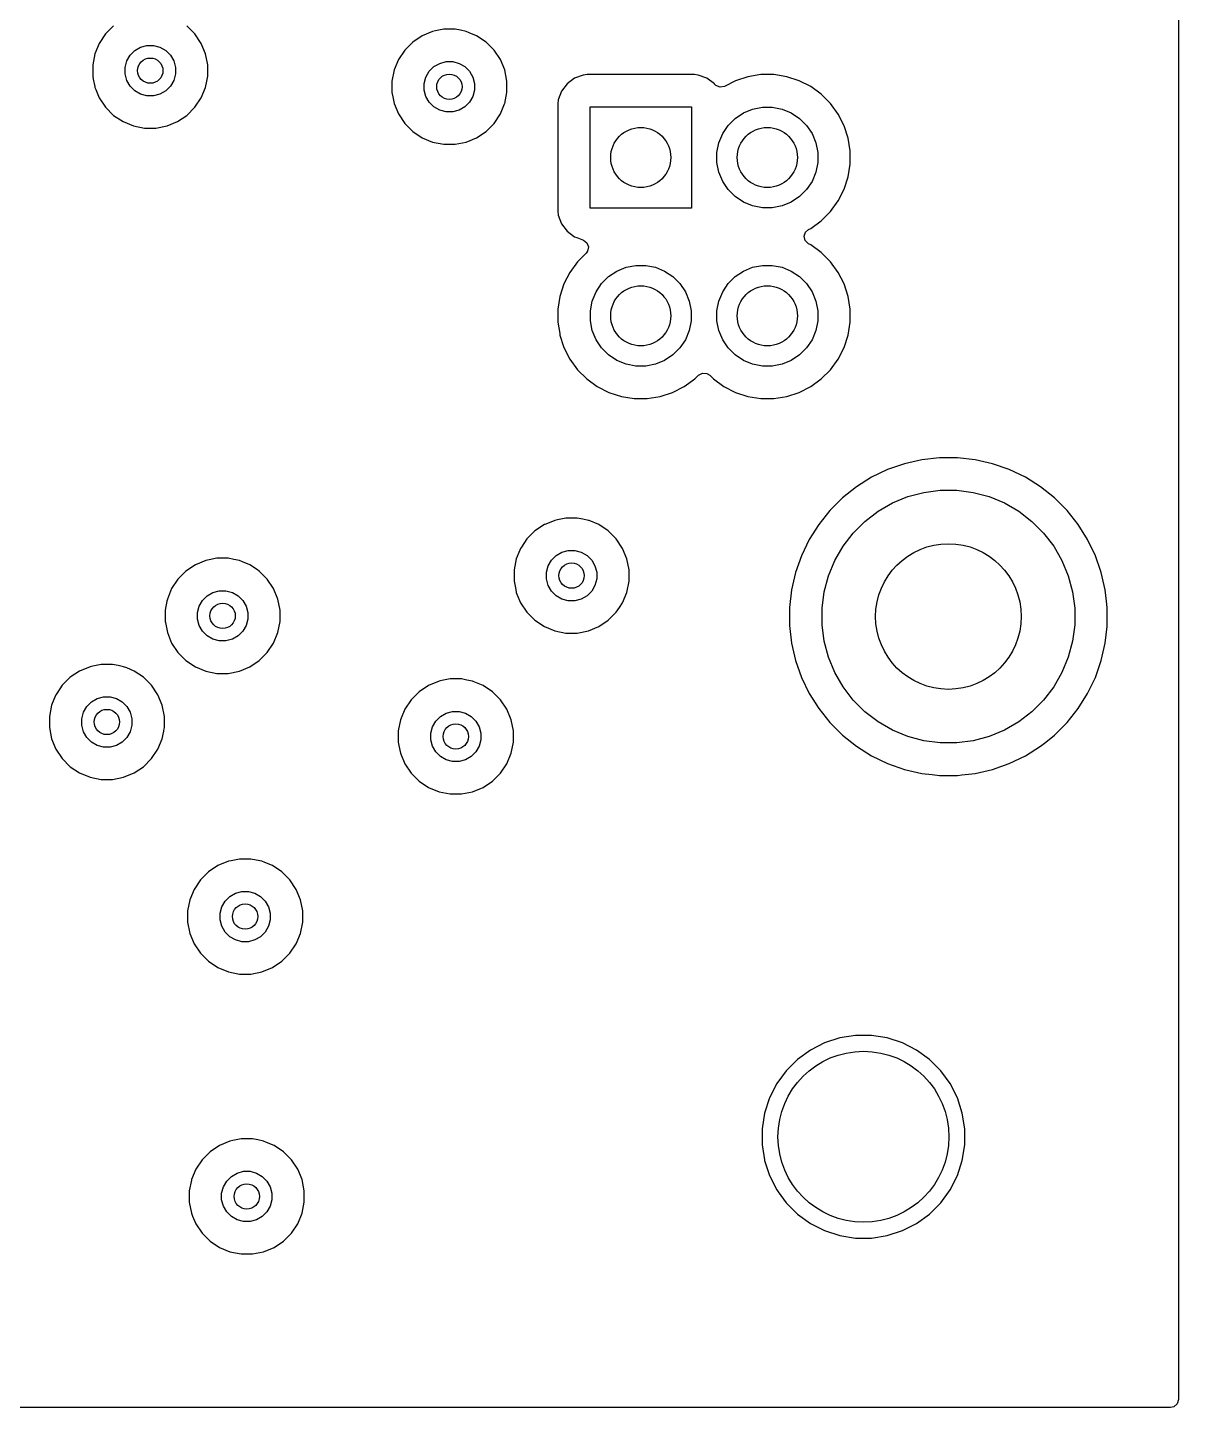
# Model space of a CAD drawing. Header units: inches. Extents: x 4.69 to 7.16, y -3.99 to -2.59.
# Drawn here: x 6.449 to 7.164, y -3.987 to -3.129 of the extents above; entities that cross this region are included whole.
import ezdxf

# ---------------------------------------------------------------- set-up
doc = ezdxf.new("R2010")
doc.units = ezdxf.units.IN
doc.header["$MEASUREMENT"] = 0
doc.layers.add('BLACK', color=250, linetype='CONTINUOUS')

msp = doc.modelspace()

# ---------------------------------------------------------------- linework, layer by layer
at = {"layer": 'BLACK', "linetype": 'CONTINUOUS'}
for p, q in [((7.16435, -2.59258), (7.16435, -3.98222)), ((6.5022, -3.12822), (6.49722, -3.1332)), ((6.55278, -3.1332), (6.5478, -3.12822)), ((6.70233, -3.13126), (6.70057, -3.13161)), ((6.70748, -3.13023), (6.70233, -3.13126)), ((6.71452, -3.13023), (6.70748, -3.13023)), ((6.70748, -3.13023), (6.70748, -3.13023)), ((6.71795, -3.13091), (6.71452, -3.13023)), ((6.71452, -3.13023), (6.71452, -3.13023)), ((6.72143, -3.13161), (6.71795, -3.13091)), ((6.4933, -3.13906), (6.49061, -3.14557)), ((6.49722, -3.1332), (6.4933, -3.13906)), ((6.49722, -3.1332), (6.49722, -3.1332)), ((6.5567, -3.13906), (6.55278, -3.1332)), ((6.55939, -3.14557), (6.5567, -3.13906)), ((6.6882, -3.13822), (6.68322, -3.1432)), ((6.69406, -3.1343), (6.6882, -3.13822)), ((6.6882, -3.13822), (6.6882, -3.13822)), ((6.70057, -3.13161), (6.69406, -3.1343)), ((6.70057, -3.13161), (6.70057, -3.13161)), ((6.70057, -3.13161), (6.70057, -3.13161)), ((6.72334, -3.1324), (6.72143, -3.13161)), ((6.72143, -3.13161), (6.72143, -3.13161)), ((6.72143, -3.13161), (6.72143, -3.13161)), ((6.72794, -3.1343), (6.72334, -3.1324)), ((6.7338, -3.13822), (6.72794, -3.1343)), ((6.73878, -3.1432), (6.7338, -3.13822)), ((6.49061, -3.14557), (6.48923, -3.15248)), ((6.51045, -3.14997), (6.51251, -3.14641)), ((6.51251, -3.14641), (6.51541, -3.14351)), ((6.51541, -3.14351), (6.51897, -3.14145)), ((6.51897, -3.14145), (6.52294, -3.14039)), ((6.52294, -3.14039), (6.52706, -3.14039)), ((6.52706, -3.14039), (6.53103, -3.14145)), ((6.53103, -3.14145), (6.53459, -3.14351)), ((6.53459, -3.14351), (6.53749, -3.14641)), ((6.53749, -3.14641), (6.53955, -3.14997)), ((6.56077, -3.15248), (6.55939, -3.14557)), ((6.68322, -3.1432), (6.6793, -3.14906)), ((6.68322, -3.1432), (6.68322, -3.1432)), ((6.7427, -3.14906), (6.73878, -3.1432)), ((6.48923, -3.15248), (6.48923, -3.15952)), ((6.50939, -3.15394), (6.51045, -3.14997)), ((6.50939, -3.15806), (6.50939, -3.15394)), ((6.53955, -3.14997), (6.54061, -3.15394)), ((6.54061, -3.15394), (6.54061, -3.15806)), ((6.56077, -3.15952), (6.56077, -3.15248)), ((6.67661, -3.15557), (6.67523, -3.16248)), ((6.6793, -3.14906), (6.67661, -3.15557)), ((6.69645, -3.15997), (6.69851, -3.15641)), ((6.69851, -3.15641), (6.70141, -3.15351)), ((6.70141, -3.15351), (6.70497, -3.15145)), ((6.70497, -3.15145), (6.70894, -3.15039)), ((6.70894, -3.15039), (6.71306, -3.15039)), ((6.71306, -3.15039), (6.71703, -3.15145)), ((6.71703, -3.15145), (6.72059, -3.15351)), ((6.72059, -3.15351), (6.72349, -3.15641)), ((6.72349, -3.15641), (6.72555, -3.15997)), ((6.74539, -3.15557), (6.7427, -3.14906)), ((6.74677, -3.16248), (6.74539, -3.15557)), ((6.48923, -3.15952), (6.48958, -3.16127)), ((6.48958, -3.16127), (6.49051, -3.16594)), ((6.51045, -3.16203), (6.50939, -3.15806)), ((6.51251, -3.16559), (6.51045, -3.16203)), ((6.51541, -3.16849), (6.51251, -3.16559)), ((6.53749, -3.16559), (6.53459, -3.16849)), ((6.53955, -3.16203), (6.53749, -3.16559)), ((6.54061, -3.15806), (6.53955, -3.16203)), ((6.55939, -3.16643), (6.56018, -3.16248)), ((6.56018, -3.16248), (6.56077, -3.15952)), ((6.67523, -3.16248), (6.67523, -3.16952)), ((6.69539, -3.16394), (6.69645, -3.15997)), ((6.69539, -3.16806), (6.69539, -3.16394)), ((6.72555, -3.15997), (6.72661, -3.16394)), ((6.72661, -3.16394), (6.72661, -3.16806)), ((6.74677, -3.16952), (6.74677, -3.16248)), ((6.7842, -3.1642), (6.78075, -3.16881)), ((6.78881, -3.16075), (6.7842, -3.1642)), ((6.7942, -3.15874), (6.78881, -3.16075)), ((6.78881, -3.16075), (6.78881, -3.16075)), ((6.79659, -3.15848), (6.7942, -3.15874)), ((6.7942, -3.15874), (6.7942, -3.15874)), ((6.86341, -3.15848), (6.79659, -3.15848)), ((6.79659, -3.15848), (6.79659, -3.15848)), ((6.8658, -3.15874), (6.86341, -3.15848)), ((6.86341, -3.15848), (6.86341, -3.15848)), ((6.87119, -3.16075), (6.8658, -3.15874)), ((6.8658, -3.15874), (6.8658, -3.15874)), ((6.8758, -3.1642), (6.87119, -3.16075)), ((6.87119, -3.16075), (6.87119, -3.16075)), ((6.87588, -3.16431), (6.8758, -3.1642)), ((6.87676, -3.16522), (6.87588, -3.16431)), ((6.87935, -3.16627), (6.87676, -3.16522)), ((6.8821, -3.16576), (6.87935, -3.16627)), ((6.88896, -3.16226), (6.8821, -3.16576)), ((6.88897, -3.16226), (6.88896, -3.16226)), ((6.89668, -3.15975), (6.88897, -3.16226)), ((6.90469, -3.15848), (6.89668, -3.15975)), ((6.89668, -3.15975), (6.89668, -3.15975)), ((6.89668, -3.15975), (6.89668, -3.15975)), ((6.91279, -3.15848), (6.90469, -3.15848)), ((6.9208, -3.15975), (6.91279, -3.15848)), ((6.92852, -3.16226), (6.9208, -3.15975)), ((6.9208, -3.15975), (6.9208, -3.15975)), ((6.9208, -3.15975), (6.9208, -3.15975)), ((6.93574, -3.16594), (6.92852, -3.16226)), ((6.92852, -3.16226), (6.92852, -3.16226)), ((6.92852, -3.16226), (6.92852, -3.16226)), ((6.49051, -3.16594), (6.49061, -3.16643)), ((6.49061, -3.16643), (6.49113, -3.16769)), ((6.49113, -3.16769), (6.4933, -3.17294)), ((6.4933, -3.17294), (6.49722, -3.1788)), ((6.51897, -3.17055), (6.51541, -3.16849)), ((6.52294, -3.17161), (6.51897, -3.17055)), ((6.52706, -3.17161), (6.52294, -3.17161)), ((6.53103, -3.17055), (6.52706, -3.17161)), ((6.53459, -3.16849), (6.53103, -3.17055)), ((6.55278, -3.1788), (6.5567, -3.17294)), ((6.5567, -3.17294), (6.55939, -3.16643)), ((6.67523, -3.16952), (6.67576, -3.1722)), ((6.67576, -3.1722), (6.67661, -3.17643)), ((6.69645, -3.17203), (6.69539, -3.16806)), ((6.69851, -3.17559), (6.69645, -3.17203)), ((6.72555, -3.17203), (6.72349, -3.17559)), ((6.72661, -3.16806), (6.72555, -3.17203)), ((6.74539, -3.17643), (6.74677, -3.16952)), ((6.77874, -3.1742), (6.77848, -3.17659)), ((6.78075, -3.16881), (6.77874, -3.1742)), ((6.77874, -3.1742), (6.77874, -3.1742)), ((6.78075, -3.16881), (6.78075, -3.16881)), ((6.9423, -3.17071), (6.93574, -3.16594)), ((6.94803, -3.17644), (6.9423, -3.17071)), ((6.9423, -3.17071), (6.9423, -3.17071)), ((6.9423, -3.17071), (6.9423, -3.17071)), ((6.49722, -3.1788), (6.5022, -3.18378)), ((6.5478, -3.18378), (6.55278, -3.1788)), ((6.67661, -3.17643), (6.6793, -3.18294)), ((6.6793, -3.18294), (6.68322, -3.1888)), ((6.70141, -3.17849), (6.69851, -3.17559)), ((6.70497, -3.18055), (6.70141, -3.17849)), ((6.70894, -3.18161), (6.70497, -3.18055)), ((6.71306, -3.18161), (6.70894, -3.18161)), ((6.71703, -3.18055), (6.71306, -3.18161)), ((6.72059, -3.17849), (6.71703, -3.18055)), ((6.72349, -3.17559), (6.72059, -3.17849)), ((6.73878, -3.1888), (6.7427, -3.18294)), ((6.7427, -3.18294), (6.74533, -3.17659)), ((6.74533, -3.17659), (6.74539, -3.17643)), ((6.77848, -3.17659), (6.77848, -3.24341)), ((6.7985, -3.2415), (6.7985, -3.1785)), ((6.7985, -3.1785), (6.8615, -3.1785)), ((6.8615, -3.1785), (6.8615, -3.2415)), ((6.88876, -3.18565), (6.89389, -3.18222)), ((6.89389, -3.18222), (6.8996, -3.17986)), ((6.8996, -3.17986), (6.90565, -3.17866)), ((6.90565, -3.17866), (6.91183, -3.17866)), ((6.91183, -3.17866), (6.91788, -3.17986)), ((6.91788, -3.17986), (6.92359, -3.18222)), ((6.92359, -3.18222), (6.92872, -3.18565)), ((6.9528, -3.183), (6.94803, -3.17644)), ((6.94803, -3.17644), (6.94803, -3.17644)), ((6.94803, -3.17644), (6.94803, -3.17644)), ((6.95648, -3.19022), (6.9528, -3.183)), ((6.5022, -3.18378), (6.50806, -3.1877)), ((6.50806, -3.1877), (6.51457, -3.19039)), ((6.51457, -3.19039), (6.52148, -3.19177)), ((6.52852, -3.19177), (6.53543, -3.19039)), ((6.53543, -3.19039), (6.54194, -3.1877)), ((6.54194, -3.1877), (6.5478, -3.18378)), ((6.68322, -3.1888), (6.6882, -3.19378)), ((6.7338, -3.19378), (6.73878, -3.1888)), ((6.88096, -3.19515), (6.88439, -3.19002)), ((6.88439, -3.19002), (6.88876, -3.18565)), ((6.92872, -3.18565), (6.93309, -3.19002)), ((6.93309, -3.19002), (6.93652, -3.19515)), ((6.95899, -3.19794), (6.95648, -3.19022)), ((6.52148, -3.19177), (6.52148, -3.19177)), ((6.52148, -3.19177), (6.52852, -3.19177)), ((6.52852, -3.19177), (6.52852, -3.19177)), ((6.6882, -3.19378), (6.69406, -3.1977)), ((6.69406, -3.1977), (6.70057, -3.20039)), ((6.72143, -3.20039), (6.72794, -3.1977)), ((6.72794, -3.1977), (6.7338, -3.19378)), ((6.8786, -3.20086), (6.88096, -3.19515)), ((6.93652, -3.19515), (6.93888, -3.20086)), ((6.96026, -3.20595), (6.95899, -3.19794)), ((6.70057, -3.20039), (6.70748, -3.20177)), ((6.70748, -3.20177), (6.70748, -3.20177)), ((6.70748, -3.20177), (6.71452, -3.20177)), ((6.71452, -3.20177), (6.72143, -3.20039)), ((6.71452, -3.20177), (6.71452, -3.20177)), ((6.8774, -3.20691), (6.8786, -3.20086)), ((6.8774, -3.21309), (6.8774, -3.20691)), ((6.93888, -3.20086), (6.94008, -3.20691)), ((6.94008, -3.20691), (6.94008, -3.21309)), ((6.96026, -3.21405), (6.96026, -3.20595)), ((6.8786, -3.21914), (6.8774, -3.21309)), ((6.94008, -3.21309), (6.93888, -3.21914)), ((6.95899, -3.22206), (6.96026, -3.21405)), ((6.88096, -3.22485), (6.8786, -3.21914)), ((6.88439, -3.22998), (6.88096, -3.22485)), ((6.93652, -3.22485), (6.93309, -3.22998)), ((6.93888, -3.21914), (6.93652, -3.22485)), ((6.95648, -3.22978), (6.95899, -3.22206)), ((6.88876, -3.23435), (6.88439, -3.22998)), ((6.89389, -3.23778), (6.88876, -3.23435)), ((6.92872, -3.23435), (6.92359, -3.23778)), ((6.93309, -3.22998), (6.92872, -3.23435)), ((6.9528, -3.237), (6.95648, -3.22978)), ((6.8615, -3.2415), (6.7985, -3.2415)), ((6.8996, -3.24014), (6.89389, -3.23778)), ((6.90565, -3.24134), (6.8996, -3.24014)), ((6.91183, -3.24134), (6.90565, -3.24134)), ((6.91788, -3.24014), (6.91183, -3.24134)), ((6.92359, -3.23778), (6.91788, -3.24014)), ((6.94803, -3.24356), (6.9528, -3.237)), ((6.77848, -3.24341), (6.77874, -3.2458)), ((6.77874, -3.2458), (6.77874, -3.2458)), ((6.77874, -3.2458), (6.78075, -3.25119)), ((6.78075, -3.25119), (6.78075, -3.25119)), ((6.78075, -3.25119), (6.7842, -3.2558)), ((6.93574, -3.25406), (6.9423, -3.24929)), ((6.9423, -3.24929), (6.94803, -3.24356)), ((6.7842, -3.2558), (6.78881, -3.25925)), ((6.78881, -3.25925), (6.78881, -3.25925)), ((6.78881, -3.25925), (6.78881, -3.25925)), ((6.78881, -3.25925), (6.79021, -3.25977)), ((6.79021, -3.25977), (6.79433, -3.26131)), ((6.9316, -3.259), (6.9325, -3.25635)), ((6.93227, -3.26171), (6.9316, -3.259)), ((6.9325, -3.25635), (6.9343, -3.25479)), ((6.9343, -3.25479), (6.93574, -3.25406)), ((6.79433, -3.26131), (6.79657, -3.26298)), ((6.79695, -3.26833), (6.79611, -3.26946)), ((6.79657, -3.26298), (6.79755, -3.2656)), ((6.79755, -3.2656), (6.79695, -3.26833)), ((6.9343, -3.26363), (6.93227, -3.26171)), ((6.93574, -3.26436), (6.9343, -3.26363)), ((6.9423, -3.26913), (6.93574, -3.26436)), ((6.79071, -3.27486), (6.78594, -3.28142)), ((6.79611, -3.26946), (6.79071, -3.27486)), ((6.82086, -3.27829), (6.82691, -3.27708)), ((6.82691, -3.27708), (6.83309, -3.27708)), ((6.83309, -3.27708), (6.83914, -3.27829)), ((6.8996, -3.27829), (6.90565, -3.27708)), ((6.90565, -3.27708), (6.91183, -3.27708)), ((6.91183, -3.27708), (6.91788, -3.27829)), ((6.94803, -3.27486), (6.9423, -3.26913)), ((6.9423, -3.26913), (6.9423, -3.26913)), ((6.9423, -3.26913), (6.9423, -3.26913)), ((6.9528, -3.28143), (6.94803, -3.27486)), ((6.94803, -3.27486), (6.94803, -3.27486)), ((6.94803, -3.27486), (6.94803, -3.27486)), ((6.78594, -3.28142), (6.78226, -3.28865)), ((6.80565, -3.28844), (6.81002, -3.28408)), ((6.81002, -3.28408), (6.81515, -3.28065)), ((6.81515, -3.28065), (6.82086, -3.27829)), ((6.83914, -3.27829), (6.84485, -3.28065)), ((6.84485, -3.28065), (6.84998, -3.28408)), ((6.84998, -3.28408), (6.85435, -3.28844)), ((6.88439, -3.28844), (6.88876, -3.28408)), ((6.88876, -3.28408), (6.89389, -3.28065)), ((6.89389, -3.28065), (6.8996, -3.27829)), ((6.91788, -3.27829), (6.92359, -3.28065)), ((6.92359, -3.28065), (6.92872, -3.28408)), ((6.92872, -3.28408), (6.93309, -3.28844)), ((6.95648, -3.28865), (6.9528, -3.28143)), ((6.78226, -3.28865), (6.77975, -3.29636)), ((6.78226, -3.28865), (6.78226, -3.28865)), ((6.79986, -3.29928), (6.80222, -3.29358)), ((6.80222, -3.29358), (6.80565, -3.28844)), ((6.85435, -3.28844), (6.85778, -3.29358)), ((6.85778, -3.29358), (6.86014, -3.29928)), ((6.8786, -3.29928), (6.88096, -3.29358)), ((6.88096, -3.29358), (6.88439, -3.28844)), ((6.93309, -3.28844), (6.93652, -3.29358)), ((6.93652, -3.29358), (6.93888, -3.29928)), ((6.95899, -3.29636), (6.95648, -3.28865)), ((6.77975, -3.29636), (6.77848, -3.30437)), ((6.77975, -3.29636), (6.77975, -3.29636)), ((6.77975, -3.29636), (6.77975, -3.29636)), ((6.79866, -3.30534), (6.79986, -3.29928)), ((6.86014, -3.29928), (6.86134, -3.30534)), ((6.8774, -3.30534), (6.8786, -3.29928)), ((6.93888, -3.29928), (6.94008, -3.30534)), ((6.96026, -3.30437), (6.95899, -3.29636)), ((6.77848, -3.30437), (6.77848, -3.31248)), ((6.79866, -3.31151), (6.79866, -3.30534)), ((6.79986, -3.31757), (6.79866, -3.31151)), ((6.86134, -3.31151), (6.86014, -3.31757)), ((6.86134, -3.30534), (6.86134, -3.31151)), ((6.8774, -3.31151), (6.8774, -3.30534)), ((6.8786, -3.31757), (6.8774, -3.31151)), ((6.94008, -3.31151), (6.93888, -3.31757)), ((6.94008, -3.30534), (6.94008, -3.31151)), ((6.96026, -3.31248), (6.96026, -3.30437)), ((6.77848, -3.31248), (6.77959, -3.31947)), ((6.77959, -3.31947), (6.77975, -3.32049)), ((6.80222, -3.32327), (6.79986, -3.31757)), ((6.86014, -3.31757), (6.85778, -3.32327)), ((6.88096, -3.32327), (6.8786, -3.31757)), ((6.93888, -3.31757), (6.93652, -3.32327)), ((6.95899, -3.32049), (6.96026, -3.31248)), ((6.77975, -3.32049), (6.78202, -3.32748)), ((6.78202, -3.32748), (6.78226, -3.3282)), ((6.78226, -3.3282), (6.78594, -3.33543)), ((6.80565, -3.32841), (6.80222, -3.32327)), ((6.81002, -3.33277), (6.80565, -3.32841)), ((6.85435, -3.32841), (6.84998, -3.33277)), ((6.85778, -3.32327), (6.85435, -3.32841)), ((6.88439, -3.32841), (6.88096, -3.32327)), ((6.88876, -3.33277), (6.88439, -3.32841)), ((6.93309, -3.32841), (6.92872, -3.33277)), ((6.93652, -3.32327), (6.93309, -3.32841)), ((6.9528, -3.33543), (6.95648, -3.3282)), ((6.95648, -3.3282), (6.95899, -3.32049)), ((6.78594, -3.33543), (6.79071, -3.34199)), ((6.81515, -3.3362), (6.81002, -3.33277)), ((6.82086, -3.33857), (6.81515, -3.3362)), ((6.84485, -3.3362), (6.83914, -3.33857)), ((6.84998, -3.33277), (6.84485, -3.3362)), ((6.89389, -3.3362), (6.88876, -3.33277)), ((6.8996, -3.33857), (6.89389, -3.3362)), ((6.92359, -3.3362), (6.91788, -3.33857)), ((6.92872, -3.33277), (6.92359, -3.3362)), ((6.94803, -3.34199), (6.9528, -3.33543)), ((6.79071, -3.34199), (6.79071, -3.34199)), ((6.79071, -3.34199), (6.79071, -3.34199)), ((6.79071, -3.34199), (6.79644, -3.34772)), ((6.82691, -3.33977), (6.82086, -3.33857)), ((6.83309, -3.33977), (6.82691, -3.33977)), ((6.83914, -3.33857), (6.83309, -3.33977)), ((6.86356, -3.34772), (6.86586, -3.34542)), ((6.86586, -3.34542), (6.86832, -3.34408)), ((6.86832, -3.34408), (6.8711, -3.34428)), ((6.8711, -3.34428), (6.87288, -3.34542)), ((6.87288, -3.34542), (6.87518, -3.34772)), ((6.90565, -3.33977), (6.8996, -3.33857)), ((6.91183, -3.33977), (6.90565, -3.33977)), ((6.91788, -3.33857), (6.91183, -3.33977)), ((6.9423, -3.34772), (6.94803, -3.34199)), ((6.79644, -3.34772), (6.79644, -3.34772)), ((6.79644, -3.34772), (6.79644, -3.34772)), ((6.79644, -3.34772), (6.803, -3.35249)), ((6.803, -3.35249), (6.81022, -3.35617)), ((6.84978, -3.35617), (6.857, -3.35249)), ((6.857, -3.35249), (6.86356, -3.34772)), ((6.86356, -3.34772), (6.86356, -3.34772)), ((6.87518, -3.34772), (6.87518, -3.34772)), ((6.87518, -3.34772), (6.87518, -3.34772)), ((6.87518, -3.34772), (6.88174, -3.35249)), ((6.88174, -3.35249), (6.88896, -3.35617)), ((6.92852, -3.35617), (6.93574, -3.35249)), ((6.93574, -3.35249), (6.9423, -3.34772)), ((6.81022, -3.35617), (6.81794, -3.35867)), ((6.81794, -3.35867), (6.82595, -3.35994)), ((6.82595, -3.35994), (6.82595, -3.35994)), ((6.82595, -3.35994), (6.83405, -3.35994)), ((6.83405, -3.35994), (6.84206, -3.35867)), ((6.83405, -3.35994), (6.83405, -3.35994)), ((6.84206, -3.35867), (6.84978, -3.35617)), ((6.88896, -3.35617), (6.89668, -3.35867)), ((6.89668, -3.35867), (6.90469, -3.35994)), ((6.90469, -3.35994), (6.90469, -3.35994)), ((6.90469, -3.35994), (6.91279, -3.35994)), ((6.91279, -3.35994), (6.9208, -3.35867)), ((6.91279, -3.35994), (6.91279, -3.35994)), ((6.9208, -3.35867), (6.92852, -3.35617)), ((7.01579, -3.39667), (7.00477, -3.39792)), ((7.02688, -3.39667), (7.01579, -3.39667)), ((7.01579, -3.39667), (7.01579, -3.39667)), ((7.03791, -3.39792), (7.02688, -3.39667)), ((7.02688, -3.39667), (7.02688, -3.39667)), ((6.98348, -3.40405), (6.97349, -3.40886)), ((6.98349, -3.40405), (6.98348, -3.40405)), ((6.99395, -3.40038), (6.98349, -3.40405)), ((7.00477, -3.39792), (6.99395, -3.40038)), ((7.04872, -3.40038), (7.03791, -3.39792)), ((7.03791, -3.39792), (7.03791, -3.39792)), ((7.05919, -3.40405), (7.04872, -3.40038)), ((7.06919, -3.40886), (7.05919, -3.40405)), ((7.05919, -3.40405), (7.05919, -3.40405)), ((7.05919, -3.40405), (7.05919, -3.40405)), ((7.05919, -3.40405), (7.05919, -3.40405)), ((7.05919, -3.40405), (7.05919, -3.40405)), ((6.97349, -3.40886), (6.9641, -3.41476)), ((7.07858, -3.41476), (7.06919, -3.40886)), ((6.95543, -3.42168), (6.94758, -3.42952)), ((6.9641, -3.41476), (6.95543, -3.42168)), ((6.98651, -3.42481), (6.99603, -3.42087)), ((6.99603, -3.42087), (7.00598, -3.41821)), ((7.00598, -3.41821), (7.01619, -3.41686)), ((7.01619, -3.41686), (7.02649, -3.41686)), ((7.02649, -3.41686), (7.0367, -3.41821)), ((7.0367, -3.41821), (7.04665, -3.42087)), ((7.04665, -3.42087), (7.05616, -3.42481)), ((7.08725, -3.42168), (7.07858, -3.41476)), ((7.09509, -3.42952), (7.08725, -3.42168)), ((6.94758, -3.42952), (6.94067, -3.43819)), ((6.96942, -3.43623), (6.97759, -3.42996)), ((6.97759, -3.42996), (6.98651, -3.42481)), ((7.05616, -3.42481), (7.06508, -3.42996)), ((7.06508, -3.42996), (7.07326, -3.43623)), ((7.10201, -3.43819), (7.09509, -3.42952)), ((6.77006, -3.4383), (6.7642, -3.44222)), ((6.77032, -3.43819), (6.77006, -3.4383)), ((6.77194, -3.43752), (6.77032, -3.43819)), ((6.77657, -3.43561), (6.77194, -3.43752)), ((6.77833, -3.43526), (6.77657, -3.43561)), ((6.77657, -3.43561), (6.77657, -3.43561)), ((6.77657, -3.43561), (6.77657, -3.43561)), ((6.78348, -3.43423), (6.77833, -3.43526)), ((6.79052, -3.43423), (6.78348, -3.43423)), ((6.78348, -3.43423), (6.78348, -3.43423)), ((6.79395, -3.43491), (6.79052, -3.43423)), ((6.79052, -3.43423), (6.79052, -3.43423)), ((6.79743, -3.43561), (6.79395, -3.43491)), ((6.79788, -3.43579), (6.79743, -3.43561)), ((6.79743, -3.43561), (6.79743, -3.43561)), ((6.79743, -3.43561), (6.79743, -3.43561)), ((6.80394, -3.4383), (6.79788, -3.43579)), ((6.8098, -3.44222), (6.80394, -3.4383)), ((6.94067, -3.43819), (6.93477, -3.44759)), ((6.96214, -3.44352), (6.96942, -3.43623)), ((7.07326, -3.43623), (7.08054, -3.44352)), ((7.10791, -3.44759), (7.10201, -3.43819)), ((6.75922, -3.4472), (6.75585, -3.45223)), ((6.7642, -3.44222), (6.75922, -3.4472)), ((6.75922, -3.4472), (6.75922, -3.4472)), ((6.7642, -3.44222), (6.7642, -3.44222)), ((6.81478, -3.4472), (6.8098, -3.44222)), ((6.8187, -3.45306), (6.81478, -3.4472)), ((6.93477, -3.44759), (6.92995, -3.45758)), ((6.95587, -3.45169), (6.96214, -3.44352)), ((7.08054, -3.44352), (7.08681, -3.45169)), ((7.11272, -3.45758), (7.10791, -3.44759)), ((7.10791, -3.44759), (7.10791, -3.44759)), ((7.10791, -3.44759), (7.10791, -3.44759)), ((6.75483, -3.4542), (6.75261, -3.45957)), ((6.7553, -3.45306), (6.75483, -3.4542)), ((6.75585, -3.45223), (6.7553, -3.45306)), ((6.77451, -3.46041), (6.77741, -3.45751)), ((6.77741, -3.45751), (6.78097, -3.45545)), ((6.78097, -3.45545), (6.78494, -3.45439)), ((6.78494, -3.45439), (6.78906, -3.45439)), ((6.78906, -3.45439), (6.79303, -3.45545)), ((6.79303, -3.45545), (6.79659, -3.45751)), ((6.79659, -3.45751), (6.79949, -3.46041)), ((6.82139, -3.45957), (6.8187, -3.45306)), ((6.92995, -3.45758), (6.92995, -3.45758)), ((6.95072, -3.46061), (6.95587, -3.45169)), ((7.08681, -3.45169), (7.09196, -3.46061)), ((6.55306, -3.4633), (6.5472, -3.46722)), ((6.55957, -3.46061), (6.55306, -3.4633)), ((6.56153, -3.46022), (6.55957, -3.46061)), ((6.55957, -3.46061), (6.55957, -3.46061)), ((6.55957, -3.46061), (6.55957, -3.46061)), ((6.56648, -3.45923), (6.56153, -3.46022)), ((6.57352, -3.45923), (6.56648, -3.45923)), ((6.56648, -3.45923), (6.56648, -3.45923)), ((6.57695, -3.45991), (6.57352, -3.45923)), ((6.57352, -3.45923), (6.57352, -3.45923)), ((6.58043, -3.46061), (6.57695, -3.45991)), ((6.58234, -3.4614), (6.58043, -3.46061)), ((6.58043, -3.46061), (6.58043, -3.46061)), ((6.58043, -3.46061), (6.58043, -3.46061)), ((6.58694, -3.4633), (6.58234, -3.4614)), ((6.59169, -3.46648), (6.58694, -3.4633)), ((6.75261, -3.45957), (6.75123, -3.46648)), ((6.77139, -3.46794), (6.77245, -3.46397)), ((6.77245, -3.46397), (6.77451, -3.46041)), ((6.79949, -3.46041), (6.80155, -3.46397)), ((6.80155, -3.46397), (6.80261, -3.46794)), ((6.82277, -3.46648), (6.82139, -3.45957)), ((6.92995, -3.45758), (6.92629, -3.46805)), ((6.94678, -3.47012), (6.95072, -3.46061)), ((7.09196, -3.46061), (7.0959, -3.47012)), ((7.11592, -3.46671), (7.11272, -3.45758)), ((7.11272, -3.45758), (7.11272, -3.45758)), ((7.11272, -3.45758), (7.11272, -3.45758)), ((6.54222, -3.4722), (6.5383, -3.47806)), ((6.5472, -3.46722), (6.54222, -3.4722)), ((6.54222, -3.4722), (6.54222, -3.4722)), ((6.5472, -3.46722), (6.5472, -3.46722)), ((6.5928, -3.46722), (6.59169, -3.46648)), ((6.59778, -3.4722), (6.5928, -3.46722)), ((6.6017, -3.47806), (6.59778, -3.4722)), ((6.75123, -3.46648), (6.75123, -3.47352)), ((6.75123, -3.46648), (6.75123, -3.46648)), ((6.75123, -3.47352), (6.75226, -3.4787)), ((6.77139, -3.47206), (6.77139, -3.46794)), ((6.77245, -3.47603), (6.77139, -3.47206)), ((6.80261, -3.47206), (6.80155, -3.47603)), ((6.80261, -3.46794), (6.80261, -3.47206)), ((6.82139, -3.48043), (6.82277, -3.47352)), ((6.82277, -3.47352), (6.82277, -3.46648)), ((6.92629, -3.46805), (6.92382, -3.47886)), ((6.94411, -3.48007), (6.94678, -3.47012)), ((7.0959, -3.47012), (7.09857, -3.48007)), ((7.11639, -3.46805), (7.11592, -3.46671)), ((7.11886, -3.47886), (7.11639, -3.46805)), ((6.5383, -3.47806), (6.53561, -3.48457)), ((6.55751, -3.48541), (6.56041, -3.48251)), ((6.56041, -3.48251), (6.56397, -3.48045)), ((6.56397, -3.48045), (6.56794, -3.47939)), ((6.56794, -3.47939), (6.57206, -3.47939)), ((6.57206, -3.47939), (6.57603, -3.48045)), ((6.57603, -3.48045), (6.57959, -3.48251)), ((6.57959, -3.48251), (6.58249, -3.48541)), ((6.60439, -3.48457), (6.6017, -3.47806)), ((6.75226, -3.4787), (6.75261, -3.48043)), ((6.75261, -3.48043), (6.75301, -3.48142)), ((6.75301, -3.48142), (6.7553, -3.48694)), ((6.77451, -3.47959), (6.77245, -3.47603)), ((6.77741, -3.48249), (6.77451, -3.47959)), ((6.78097, -3.48455), (6.77741, -3.48249)), ((6.79659, -3.48249), (6.79303, -3.48455)), ((6.79949, -3.47959), (6.79659, -3.48249)), ((6.80155, -3.47603), (6.79949, -3.47959)), ((6.8187, -3.48694), (6.82139, -3.48043)), ((6.92382, -3.47886), (6.92258, -3.48989)), ((6.94277, -3.49028), (6.94411, -3.48007)), ((7.09857, -3.48007), (7.09991, -3.49028)), ((7.11963, -3.48577), (7.11886, -3.47886)), ((6.53536, -3.4858), (6.53423, -3.49148)), ((6.53423, -3.49148), (6.53423, -3.49852)), ((6.53561, -3.48457), (6.53536, -3.4858)), ((6.53561, -3.48457), (6.53561, -3.48457)), ((6.53561, -3.48457), (6.53561, -3.48457)), ((6.55439, -3.49294), (6.55545, -3.48897)), ((6.55545, -3.48897), (6.55751, -3.48541)), ((6.58249, -3.48541), (6.58455, -3.48897)), ((6.58455, -3.48897), (6.58561, -3.49294)), ((6.60577, -3.49148), (6.60439, -3.48457)), ((6.60577, -3.49852), (6.60577, -3.49148)), ((6.7553, -3.48694), (6.75922, -3.4928)), ((6.78494, -3.48561), (6.78097, -3.48455)), ((6.78906, -3.48561), (6.78494, -3.48561)), ((6.79303, -3.48455), (6.78906, -3.48561)), ((6.81478, -3.4928), (6.81673, -3.48989)), ((6.81673, -3.48989), (6.8187, -3.48694)), ((6.92258, -3.48989), (6.92258, -3.50098)), ((6.94277, -3.50058), (6.94277, -3.49028)), ((7.09991, -3.49028), (7.09991, -3.50058)), ((7.1201, -3.48989), (7.11963, -3.48577)), ((7.1201, -3.50098), (7.1201, -3.48989)), ((6.53423, -3.49852), (6.53437, -3.4992)), ((6.53437, -3.4992), (6.53561, -3.50543)), ((6.55439, -3.49706), (6.55439, -3.49294)), ((6.55545, -3.50103), (6.55439, -3.49706)), ((6.58561, -3.49706), (6.58455, -3.50103)), ((6.58561, -3.49294), (6.58561, -3.49706)), ((6.60439, -3.50543), (6.60577, -3.49852)), ((6.75922, -3.4928), (6.7642, -3.49778)), ((6.7642, -3.49778), (6.77006, -3.5017)), ((6.80394, -3.5017), (6.8098, -3.49778)), ((6.8098, -3.49778), (6.81478, -3.4928)), ((6.53561, -3.50543), (6.5383, -3.51194)), ((6.55751, -3.50459), (6.55545, -3.50103)), ((6.56041, -3.50749), (6.55751, -3.50459)), ((6.56397, -3.50955), (6.56041, -3.50749)), ((6.57959, -3.50749), (6.57603, -3.50955)), ((6.58249, -3.50459), (6.57959, -3.50749)), ((6.58455, -3.50103), (6.58249, -3.50459)), ((6.6017, -3.51194), (6.60439, -3.50543)), ((6.77006, -3.5017), (6.77657, -3.50439)), ((6.77657, -3.50439), (6.78348, -3.50577)), ((6.78348, -3.50577), (6.78348, -3.50577)), ((6.78348, -3.50577), (6.79052, -3.50577)), ((6.79052, -3.50577), (6.79743, -3.50439)), ((6.79052, -3.50577), (6.79052, -3.50577)), ((6.79743, -3.50439), (6.80394, -3.5017)), ((6.92258, -3.50098), (6.92382, -3.512)), ((6.94411, -3.51079), (6.94277, -3.50058)), ((7.09991, -3.50058), (7.09857, -3.51079)), ((7.11886, -3.512), (7.12002, -3.5017)), ((7.12002, -3.5017), (7.1201, -3.50098)), ((6.5383, -3.51194), (6.54222, -3.5178)), ((6.56794, -3.51061), (6.56397, -3.50955)), ((6.57206, -3.51061), (6.56794, -3.51061)), ((6.57603, -3.50955), (6.57206, -3.51061)), ((6.59778, -3.5178), (6.6017, -3.51194)), ((6.92382, -3.512), (6.92629, -3.52282)), ((6.94678, -3.52074), (6.94411, -3.51079)), ((7.09857, -3.51079), (7.0959, -3.52074)), ((7.11639, -3.52282), (7.11886, -3.512)), ((6.49448, -3.52523), (6.48933, -3.52626)), ((6.50152, -3.52523), (6.49448, -3.52523)), ((6.49448, -3.52523), (6.49448, -3.52523)), ((6.50495, -3.52591), (6.50152, -3.52523)), ((6.50152, -3.52523), (6.50152, -3.52523)), ((6.50843, -3.52661), (6.50495, -3.52591)), ((6.54222, -3.5178), (6.5472, -3.52278)), ((6.5472, -3.52278), (6.55306, -3.5267)), ((6.58694, -3.5267), (6.5928, -3.52278)), ((6.5928, -3.52278), (6.59778, -3.5178)), ((6.92629, -3.52282), (6.92995, -3.53329)), ((6.95072, -3.53026), (6.94678, -3.52074)), ((7.0959, -3.52074), (7.09196, -3.53026)), ((7.11272, -3.53329), (7.11639, -3.52282)), ((6.4752, -3.53322), (6.47022, -3.5382)), ((6.48106, -3.5293), (6.4752, -3.53322)), ((6.4752, -3.53322), (6.4752, -3.53322)), ((6.48757, -3.52661), (6.48106, -3.5293)), ((6.48933, -3.52626), (6.48757, -3.52661)), ((6.48757, -3.52661), (6.48757, -3.52661)), ((6.48757, -3.52661), (6.48757, -3.52661)), ((6.51034, -3.5274), (6.50843, -3.52661)), ((6.50843, -3.52661), (6.50843, -3.52661)), ((6.50843, -3.52661), (6.50843, -3.52661)), ((6.51494, -3.5293), (6.51034, -3.5274)), ((6.5208, -3.53322), (6.51494, -3.5293)), ((6.52578, -3.5382), (6.5208, -3.53322)), ((6.55306, -3.5267), (6.55957, -3.52939)), ((6.55957, -3.52939), (6.56648, -3.53077)), ((6.56648, -3.53077), (6.56648, -3.53077)), ((6.56648, -3.53077), (6.57352, -3.53077)), ((6.57352, -3.53077), (6.58043, -3.52939)), ((6.57352, -3.53077), (6.57352, -3.53077)), ((6.58043, -3.52939), (6.58694, -3.5267)), ((6.71148, -3.53423), (6.70633, -3.53526)), ((6.71852, -3.53423), (6.71148, -3.53423)), ((6.71148, -3.53423), (6.71148, -3.53423)), ((6.72195, -3.53491), (6.71852, -3.53423)), ((6.71852, -3.53423), (6.71852, -3.53423)), ((6.92995, -3.53329), (6.92995, -3.53329)), ((6.92995, -3.53329), (6.93477, -3.54328)), ((6.95587, -3.53918), (6.95072, -3.53026)), ((7.09196, -3.53026), (7.08681, -3.53918)), ((7.10791, -3.54328), (7.11272, -3.53329)), ((6.46682, -3.54328), (6.4663, -3.54406)), ((6.47022, -3.5382), (6.46682, -3.54328)), ((6.47022, -3.5382), (6.47022, -3.5382)), ((6.5297, -3.54406), (6.52578, -3.5382)), ((6.6922, -3.54222), (6.68722, -3.5472)), ((6.69806, -3.5383), (6.6922, -3.54222)), ((6.6922, -3.54222), (6.6922, -3.54222)), ((6.70457, -3.53561), (6.69806, -3.5383)), ((6.70633, -3.53526), (6.70457, -3.53561)), ((6.70457, -3.53561), (6.70457, -3.53561)), ((6.70457, -3.53561), (6.70457, -3.53561)), ((6.72543, -3.53561), (6.72195, -3.53491)), ((6.72588, -3.53579), (6.72543, -3.53561)), ((6.72543, -3.53561), (6.72543, -3.53561)), ((6.72543, -3.53561), (6.72543, -3.53561)), ((6.73194, -3.5383), (6.72588, -3.53579)), ((6.7378, -3.54222), (6.73194, -3.5383)), ((6.74278, -3.5472), (6.7378, -3.54222)), ((6.93477, -3.54328), (6.94067, -3.55267)), ((6.96214, -3.54735), (6.95587, -3.53918)), ((7.08681, -3.53918), (7.08054, -3.54735)), ((7.1021, -3.55252), (7.10791, -3.54328)), ((6.46361, -3.55057), (6.46223, -3.55748)), ((6.46608, -3.54461), (6.46361, -3.55057)), ((6.4663, -3.54406), (6.46608, -3.54461)), ((6.48345, -3.55497), (6.48551, -3.55141)), ((6.48551, -3.55141), (6.48841, -3.54851)), ((6.48841, -3.54851), (6.49197, -3.54645)), ((6.49197, -3.54645), (6.49594, -3.54539)), ((6.49594, -3.54539), (6.50006, -3.54539)), ((6.50006, -3.54539), (6.50403, -3.54645)), ((6.50403, -3.54645), (6.50759, -3.54851)), ((6.50759, -3.54851), (6.51049, -3.55141)), ((6.51049, -3.55141), (6.51255, -3.55497)), ((6.53239, -3.55057), (6.5297, -3.54406)), ((6.53377, -3.55748), (6.53239, -3.55057)), ((6.68722, -3.5472), (6.6833, -3.55306)), ((6.68722, -3.5472), (6.68722, -3.5472)), ((6.7467, -3.55306), (6.74278, -3.5472)), ((6.96942, -3.55463), (6.96214, -3.54735)), ((7.08054, -3.54735), (7.07326, -3.55463)), ((6.46223, -3.55748), (6.46223, -3.56452)), ((6.48239, -3.55894), (6.48345, -3.55497)), ((6.48239, -3.56306), (6.48239, -3.55894)), ((6.51255, -3.55497), (6.51361, -3.55894)), ((6.51361, -3.55894), (6.51361, -3.56306)), ((6.53377, -3.56452), (6.53377, -3.55748)), ((6.53377, -3.55748), (6.53377, -3.55748)), ((6.68061, -3.55957), (6.67923, -3.56648)), ((6.6833, -3.55306), (6.68061, -3.55957)), ((6.70045, -3.56397), (6.70251, -3.56041)), ((6.70251, -3.56041), (6.70541, -3.55751)), ((6.70541, -3.55751), (6.70897, -3.55545)), ((6.70897, -3.55545), (6.71294, -3.55439)), ((6.71294, -3.55439), (6.71706, -3.55439)), ((6.71706, -3.55439), (6.72103, -3.55545)), ((6.72103, -3.55545), (6.72459, -3.55751)), ((6.72459, -3.55751), (6.72749, -3.56041)), ((6.72749, -3.56041), (6.72955, -3.56397)), ((6.74939, -3.55957), (6.7467, -3.55306)), ((6.75077, -3.56648), (6.74939, -3.55957)), ((6.94067, -3.55267), (6.94758, -3.56134)), ((6.97759, -3.5609), (6.96942, -3.55463)), ((7.07326, -3.55463), (7.06508, -3.5609)), ((7.09509, -3.56134), (7.10201, -3.55267)), ((7.10201, -3.55267), (7.1021, -3.55252)), ((6.46223, -3.56452), (6.46291, -3.56795)), ((6.46291, -3.56795), (6.46361, -3.57143)), ((6.48345, -3.56703), (6.48239, -3.56306)), ((6.48551, -3.57059), (6.48345, -3.56703)), ((6.51255, -3.56703), (6.51049, -3.57059)), ((6.51361, -3.56306), (6.51255, -3.56703)), ((6.53239, -3.57143), (6.53335, -3.5666)), ((6.53335, -3.5666), (6.53338, -3.56648)), ((6.53338, -3.56648), (6.53362, -3.56527)), ((6.53362, -3.56527), (6.53377, -3.56452)), ((6.53362, -3.56527), (6.53362, -3.56527)), ((6.53377, -3.56452), (6.53377, -3.56452)), ((6.67923, -3.56648), (6.67923, -3.57352)), ((6.69939, -3.56794), (6.70045, -3.56397)), ((6.69939, -3.57206), (6.69939, -3.56794)), ((6.72955, -3.56397), (6.73061, -3.56794)), ((6.73061, -3.56794), (6.73061, -3.57206)), ((6.75077, -3.57352), (6.75077, -3.56648)), ((6.94758, -3.56134), (6.95543, -3.56919)), ((6.98651, -3.56605), (6.97759, -3.5609)), ((6.99603, -3.56999), (6.98651, -3.56605)), ((7.05616, -3.56605), (7.04665, -3.56999)), ((7.06508, -3.5609), (7.05616, -3.56605)), ((7.08725, -3.56919), (7.09509, -3.56134)), ((6.46361, -3.57143), (6.4663, -3.57794)), ((6.48841, -3.57349), (6.48551, -3.57059)), ((6.49197, -3.57555), (6.48841, -3.57349)), ((6.49594, -3.57661), (6.49197, -3.57555)), ((6.50006, -3.57661), (6.49594, -3.57661)), ((6.50403, -3.57555), (6.50006, -3.57661)), ((6.50759, -3.57349), (6.50403, -3.57555)), ((6.51049, -3.57059), (6.50759, -3.57349)), ((6.5297, -3.57794), (6.53239, -3.57143)), ((6.67923, -3.57352), (6.67965, -3.57561)), ((6.67965, -3.57561), (6.68061, -3.58043)), ((6.70045, -3.57603), (6.69939, -3.57206)), ((6.70251, -3.57959), (6.70045, -3.57603)), ((6.72955, -3.57603), (6.72749, -3.57959)), ((6.73061, -3.57206), (6.72955, -3.57603)), ((6.74939, -3.58043), (6.75077, -3.57352)), ((6.95543, -3.56919), (6.9641, -3.5761)), ((6.9641, -3.5761), (6.97349, -3.58201)), ((7.00598, -3.57266), (6.99603, -3.56999)), ((7.01619, -3.574), (7.00598, -3.57266)), ((7.02649, -3.574), (7.01619, -3.574)), ((7.0367, -3.57266), (7.02649, -3.574)), ((7.04665, -3.56999), (7.0367, -3.57266)), ((7.06919, -3.58201), (7.07858, -3.5761)), ((7.07858, -3.5761), (7.08182, -3.57352)), ((7.08182, -3.57352), (7.08725, -3.56919)), ((6.4663, -3.57794), (6.47022, -3.5838)), ((6.47022, -3.5838), (6.4752, -3.58878)), ((6.5208, -3.58878), (6.52578, -3.5838)), ((6.52578, -3.5838), (6.5297, -3.57794)), ((6.68061, -3.58043), (6.6833, -3.58694)), ((6.70541, -3.58249), (6.70251, -3.57959)), ((6.70897, -3.58455), (6.70541, -3.58249)), ((6.71294, -3.58561), (6.70897, -3.58455)), ((6.71706, -3.58561), (6.71294, -3.58561)), ((6.72103, -3.58455), (6.71706, -3.58561)), ((6.72459, -3.58249), (6.72103, -3.58455)), ((6.72749, -3.57959), (6.72459, -3.58249)), ((6.7467, -3.58694), (6.74939, -3.58043)), ((6.97349, -3.58201), (6.97349, -3.58201)), ((6.97349, -3.58201), (6.97349, -3.58201)), ((6.97349, -3.58201), (6.98349, -3.58682)), ((7.05919, -3.58682), (7.06919, -3.58201)), ((6.4752, -3.58878), (6.48106, -3.5927)), ((6.48106, -3.5927), (6.48757, -3.59539)), ((6.50843, -3.59539), (6.51494, -3.5927)), ((6.51494, -3.5927), (6.5208, -3.58878)), ((6.6833, -3.58694), (6.68722, -3.5928)), ((6.68722, -3.5928), (6.6922, -3.59778)), ((6.7378, -3.59778), (6.74278, -3.5928)), ((6.74278, -3.5928), (6.7467, -3.58694)), ((6.98349, -3.58682), (6.98349, -3.58682)), ((6.98349, -3.58682), (6.98349, -3.58682)), ((6.98349, -3.58682), (6.99395, -3.59048)), ((6.99395, -3.59048), (6.99396, -3.59048)), ((6.99396, -3.59048), (6.99396, -3.59048)), ((6.99396, -3.59048), (7.00477, -3.59295)), ((7.00477, -3.59295), (7.00477, -3.59295)), ((7.00477, -3.59295), (7.00477, -3.59295)), ((7.00477, -3.59295), (7.01127, -3.59368)), ((7.01127, -3.59368), (7.01579, -3.59419)), ((7.01579, -3.59419), (7.01579, -3.59419)), ((7.01579, -3.59419), (7.02688, -3.59419)), ((7.02688, -3.59419), (7.02968, -3.59388)), ((7.02968, -3.59388), (7.03791, -3.59295)), ((7.03791, -3.59295), (7.04872, -3.59048)), ((7.04872, -3.59048), (7.05919, -3.58682)), ((6.48757, -3.59539), (6.49448, -3.59677)), ((6.49448, -3.59677), (6.49448, -3.59677)), ((6.49448, -3.59677), (6.50152, -3.59677)), ((6.50152, -3.59677), (6.50843, -3.59539)), ((6.50152, -3.59677), (6.50152, -3.59677)), ((6.6922, -3.59778), (6.69806, -3.6017)), ((6.69806, -3.6017), (6.70457, -3.60439)), ((6.72543, -3.60439), (6.73194, -3.6017)), ((6.73194, -3.6017), (6.7378, -3.59778)), ((6.70457, -3.60439), (6.71148, -3.60577)), ((6.71148, -3.60577), (6.71148, -3.60577)), ((6.71148, -3.60577), (6.71852, -3.60577)), ((6.71852, -3.60577), (6.72543, -3.60439)), ((6.71852, -3.60577), (6.71852, -3.60577)), ((6.58048, -3.64623), (6.57533, -3.64726)), ((6.58752, -3.64623), (6.58048, -3.64623)), ((6.58048, -3.64623), (6.58048, -3.64623)), ((6.59095, -3.64691), (6.58752, -3.64623)), ((6.58752, -3.64623), (6.58752, -3.64623)), ((6.5612, -3.65422), (6.55622, -3.6592)), ((6.56706, -3.6503), (6.5612, -3.65422)), ((6.5612, -3.65422), (6.5612, -3.65422)), ((6.57357, -3.64761), (6.56706, -3.6503)), ((6.57533, -3.64726), (6.57357, -3.64761)), ((6.57357, -3.64761), (6.57357, -3.64761)), ((6.57357, -3.64761), (6.57357, -3.64761)), ((6.59443, -3.64761), (6.59095, -3.64691)), ((6.59634, -3.6484), (6.59443, -3.64761)), ((6.59443, -3.64761), (6.59443, -3.64761)), ((6.59443, -3.64761), (6.59443, -3.64761)), ((6.60094, -3.6503), (6.59634, -3.6484)), ((6.6068, -3.65422), (6.60094, -3.6503)), ((6.61178, -3.6592), (6.6068, -3.65422)), ((6.55622, -3.6592), (6.5523, -3.66506)), ((6.55622, -3.6592), (6.55622, -3.6592)), ((6.6157, -3.66506), (6.61178, -3.6592)), ((6.54961, -3.67157), (6.54823, -3.67848)), ((6.5523, -3.66506), (6.54961, -3.67157)), ((6.57151, -3.67241), (6.57441, -3.66951)), ((6.57441, -3.66951), (6.57797, -3.66745)), ((6.57797, -3.66745), (6.58194, -3.66639)), ((6.58194, -3.66639), (6.58606, -3.66639)), ((6.58606, -3.66639), (6.59003, -3.66745)), ((6.59003, -3.66745), (6.59359, -3.66951)), ((6.59359, -3.66951), (6.59649, -3.67241)), ((6.61839, -3.67157), (6.6157, -3.66506)), ((6.61977, -3.67848), (6.61839, -3.67157)), ((6.54823, -3.67848), (6.54823, -3.68552)), ((6.54823, -3.67848), (6.54823, -3.67848)), ((6.56839, -3.67994), (6.56945, -3.67597)), ((6.56839, -3.68406), (6.56839, -3.67994)), ((6.56945, -3.67597), (6.57151, -3.67241)), ((6.59649, -3.67241), (6.59855, -3.67597)), ((6.59855, -3.67597), (6.59961, -3.67994)), ((6.59961, -3.67994), (6.59961, -3.68406)), ((6.61977, -3.68552), (6.61977, -3.67848)), ((6.54823, -3.68552), (6.54961, -3.69243)), ((6.56945, -3.68803), (6.56839, -3.68406)), ((6.57151, -3.69159), (6.56945, -3.68803)), ((6.59855, -3.68803), (6.59649, -3.69159)), ((6.59961, -3.68406), (6.59855, -3.68803)), ((6.61839, -3.69243), (6.61977, -3.68552)), ((6.54961, -3.69243), (6.5523, -3.69894)), ((6.57441, -3.69449), (6.57151, -3.69159)), ((6.57797, -3.69655), (6.57441, -3.69449)), ((6.58194, -3.69761), (6.57797, -3.69655)), ((6.58606, -3.69761), (6.58194, -3.69761)), ((6.59003, -3.69655), (6.58606, -3.69761)), ((6.59359, -3.69449), (6.59003, -3.69655)), ((6.59649, -3.69159), (6.59359, -3.69449)), ((6.6157, -3.69894), (6.61839, -3.69243)), ((6.5523, -3.69894), (6.55622, -3.7048)), ((6.55622, -3.7048), (6.5612, -3.70978)), ((6.6068, -3.70978), (6.61178, -3.7048)), ((6.61178, -3.7048), (6.6157, -3.69894)), ((6.5612, -3.70978), (6.56706, -3.7137)), ((6.56706, -3.7137), (6.57357, -3.71639)), ((6.59443, -3.71639), (6.60094, -3.7137)), ((6.60094, -3.7137), (6.6068, -3.70978)), ((6.57357, -3.71639), (6.58048, -3.71777)), ((6.58048, -3.71777), (6.58048, -3.71777)), ((6.58048, -3.71777), (6.58752, -3.71777)), ((6.58752, -3.71777), (6.59443, -3.71639)), ((6.58752, -3.71777), (6.58752, -3.71777)), ((6.95375, -3.75744), (6.94432, -3.7605)), ((6.96354, -3.75589), (6.95375, -3.75744)), ((6.95375, -3.75744), (6.95375, -3.75744)), ((6.97346, -3.75589), (6.96354, -3.75589)), ((6.98326, -3.75744), (6.97346, -3.75589)), ((6.99269, -3.7605), (6.98326, -3.75744)), ((6.98326, -3.75744), (6.98326, -3.75744)), ((6.98326, -3.75744), (6.98326, -3.75744)), ((6.93548, -3.76501), (6.92745, -3.77084)), ((6.94432, -3.7605), (6.93548, -3.76501)), ((6.94432, -3.7605), (6.94432, -3.7605)), ((7.00153, -3.76501), (6.99269, -3.7605)), ((6.99269, -3.7605), (6.99269, -3.7605)), ((6.99269, -3.7605), (6.99269, -3.7605)), ((7.00955, -3.77084), (7.00153, -3.76501)), ((6.92745, -3.77084), (6.92044, -3.77785)), ((6.92745, -3.77084), (6.92745, -3.77084)), ((7.00955, -3.77084), (7.00955, -3.77084)), ((7.00955, -3.77084), (7.00955, -3.77084)), ((7.01657, -3.77785), (7.00955, -3.77084)), ((6.92044, -3.77785), (6.91461, -3.78587)), ((6.92044, -3.77785), (6.92044, -3.77785)), ((7.0224, -3.78587), (7.01657, -3.77785)), ((7.01657, -3.77785), (7.01657, -3.77785)), ((7.01657, -3.77785), (7.01657, -3.77785)), ((6.91461, -3.78587), (6.91011, -3.79471)), ((7.0269, -3.79471), (7.0224, -3.78587)), ((6.91011, -3.79471), (6.90704, -3.80414)), ((6.91011, -3.79471), (6.91011, -3.79471)), ((7.02996, -3.80414), (7.0269, -3.79471)), ((6.90704, -3.80414), (6.90549, -3.81394)), ((6.90704, -3.80414), (6.90704, -3.80414)), ((6.90704, -3.80414), (6.90704, -3.80414)), ((7.03152, -3.81394), (7.02996, -3.80414)), ((6.90549, -3.81394), (6.90549, -3.82386)), ((7.03152, -3.82386), (7.03152, -3.81394)), ((6.56806, -3.8243), (6.5622, -3.82822)), ((6.57457, -3.82161), (6.56806, -3.8243)), ((6.57633, -3.82126), (6.57457, -3.82161)), ((6.57457, -3.82161), (6.57457, -3.82161)), ((6.57457, -3.82161), (6.57457, -3.82161)), ((6.58148, -3.82023), (6.57633, -3.82126)), ((6.58852, -3.82023), (6.58148, -3.82023)), ((6.58148, -3.82023), (6.58148, -3.82023)), ((6.59195, -3.82091), (6.58852, -3.82023)), ((6.58852, -3.82023), (6.58852, -3.82023)), ((6.59543, -3.82161), (6.59195, -3.82091)), ((6.59734, -3.8224), (6.59543, -3.82161)), ((6.59543, -3.82161), (6.59543, -3.82161)), ((6.59543, -3.82161), (6.59543, -3.82161)), ((6.60194, -3.8243), (6.59734, -3.8224)), ((6.6078, -3.82822), (6.60194, -3.8243)), ((6.90549, -3.82386), (6.90697, -3.8332)), ((7.02996, -3.83365), (7.03152, -3.82386)), ((6.55722, -3.8332), (6.5533, -3.83906)), ((6.5622, -3.82822), (6.55722, -3.8332)), ((6.55722, -3.8332), (6.55722, -3.8332)), ((6.5622, -3.82822), (6.5622, -3.82822)), ((6.61278, -3.8332), (6.6078, -3.82822)), ((6.6167, -3.83906), (6.61278, -3.8332)), ((6.90697, -3.8332), (6.90704, -3.83365)), ((6.90704, -3.83365), (6.91011, -3.84309)), ((7.0269, -3.84309), (7.02996, -3.83365)), ((6.5533, -3.83906), (6.55061, -3.84557)), ((6.57251, -3.84641), (6.57541, -3.84351)), ((6.57541, -3.84351), (6.57897, -3.84145)), ((6.57897, -3.84145), (6.58294, -3.84039)), ((6.58294, -3.84039), (6.58706, -3.84039)), ((6.58706, -3.84039), (6.59103, -3.84145)), ((6.59103, -3.84145), (6.59459, -3.84351)), ((6.59459, -3.84351), (6.59749, -3.84641)), ((6.61939, -3.84557), (6.6167, -3.83906)), ((6.91011, -3.84309), (6.91011, -3.84309)), ((6.91011, -3.84309), (6.91461, -3.85192)), ((7.0224, -3.85192), (7.0269, -3.84309)), ((6.55056, -3.84579), (6.54923, -3.85248)), ((6.55061, -3.84557), (6.55056, -3.84579)), ((6.55061, -3.84557), (6.55061, -3.84557)), ((6.55061, -3.84557), (6.55061, -3.84557)), ((6.56939, -3.85394), (6.57045, -3.84997)), ((6.57045, -3.84997), (6.57251, -3.84641)), ((6.59749, -3.84641), (6.59955, -3.84997)), ((6.59955, -3.84997), (6.60061, -3.85394)), ((6.62077, -3.85248), (6.61939, -3.84557)), ((6.91461, -3.85192), (6.91461, -3.85192)), ((6.91461, -3.85192), (6.91555, -3.85321)), ((7.01657, -3.85995), (7.0224, -3.85192)), ((6.54923, -3.85248), (6.54923, -3.85952)), ((6.54923, -3.85952), (6.55061, -3.86643)), ((6.56939, -3.85806), (6.56939, -3.85394)), ((6.57045, -3.86203), (6.56939, -3.85806)), ((6.60061, -3.85806), (6.59955, -3.86203)), ((6.60061, -3.85394), (6.60061, -3.85806)), ((6.61939, -3.86643), (6.62077, -3.85952)), ((6.62077, -3.85952), (6.62077, -3.85248)), ((6.91555, -3.85321), (6.92044, -3.85995)), ((6.92044, -3.85995), (6.92044, -3.85995)), ((6.92044, -3.85995), (6.92044, -3.85995)), ((6.92044, -3.85995), (6.92745, -3.86696)), ((7.00955, -3.86696), (7.01657, -3.85995)), ((6.55061, -3.86643), (6.55134, -3.86819)), ((6.55134, -3.86819), (6.5533, -3.87294)), ((6.57251, -3.86559), (6.57045, -3.86203)), ((6.57541, -3.86849), (6.57251, -3.86559)), ((6.57897, -3.87055), (6.57541, -3.86849)), ((6.59459, -3.86849), (6.59103, -3.87055)), ((6.59749, -3.86559), (6.59459, -3.86849)), ((6.59955, -3.86203), (6.59749, -3.86559)), ((6.6167, -3.87294), (6.61939, -3.86643)), ((6.92745, -3.86696), (6.92745, -3.86696)), ((6.92745, -3.86696), (6.92745, -3.86696)), ((6.92745, -3.86696), (6.93548, -3.87279)), ((7.00153, -3.87279), (7.00955, -3.86696)), ((6.5533, -3.87294), (6.55722, -3.8788)), ((6.58294, -3.87161), (6.57897, -3.87055)), ((6.58706, -3.87161), (6.58294, -3.87161)), ((6.59103, -3.87055), (6.58706, -3.87161)), ((6.61278, -3.8788), (6.6167, -3.87294)), ((6.93548, -3.87279), (6.94432, -3.87729)), ((6.94432, -3.87729), (6.95375, -3.88036)), ((6.98326, -3.88036), (6.99269, -3.87729)), ((6.99269, -3.87729), (7.00153, -3.87279)), ((6.55722, -3.8788), (6.5622, -3.88378)), ((6.5622, -3.88378), (6.56806, -3.8877)), ((6.60194, -3.8877), (6.6078, -3.88378)), ((6.6078, -3.88378), (6.61278, -3.8788)), ((6.95375, -3.88036), (6.96354, -3.88191)), ((6.96354, -3.88191), (6.96354, -3.88191)), ((6.96354, -3.88191), (6.97346, -3.88191)), ((6.97346, -3.88191), (6.98326, -3.88036)), ((6.97346, -3.88191), (6.97346, -3.88191)), ((6.56806, -3.8877), (6.57457, -3.89039)), ((6.57457, -3.89039), (6.58148, -3.89177)), ((6.58148, -3.89177), (6.58148, -3.89177)), ((6.58148, -3.89177), (6.58852, -3.89177)), ((6.58852, -3.89177), (6.59543, -3.89039)), ((6.58852, -3.89177), (6.58852, -3.89177)), ((6.59543, -3.89039), (6.60194, -3.8877)), ((7.15939, -3.98719), (4.691, -3.98719)), ((7.16145, -3.98674), (7.15939, -3.98719)), ((7.16356, -3.98491), (7.16145, -3.98674)), ((7.16435, -3.98222), (7.16356, -3.98491))]:
    msp.add_line(p, q, dxfattribs=at)
at = {"layer": 'BLACK'}
for centre, radius in [((6.525, -3.156), 0.00787), ((6.711, -3.166), 0.00787), ((6.83, -3.21), 0.0187), ((6.90874, -3.21), 0.0187), ((6.83, -3.30843), 0.0187), ((6.90874, -3.30843), 0.0187), ((7.02134, -3.49543), 0.04528), ((6.787, -3.47), 0.00787), ((6.57, -3.495), 0.00787), ((6.498, -3.561), 0.00787), ((6.715, -3.57), 0.00787), ((6.584, -3.682), 0.00787), ((6.9685, -3.8189), 0.05315), ((6.9685, -3.8189), 0.05315), ((6.585, -3.856), 0.00787)]:
    msp.add_circle(centre, radius, dxfattribs=at)
at = {"layer": 'WHITE'}
for centre, radius in [((6.525, -3.156), 0.00787), ((6.711, -3.166), 0.00787), ((6.83, -3.21), 0.0187), ((6.90874, -3.21), 0.0187), ((6.83, -3.30843), 0.0187), ((6.90874, -3.30843), 0.0187), ((7.02134, -3.49543), 0.04528), ((6.787, -3.47), 0.00787), ((6.57, -3.495), 0.00787), ((6.498, -3.561), 0.00787), ((6.715, -3.57), 0.00787), ((6.584, -3.682), 0.00787), ((6.585, -3.856), 0.00787)]:
    msp.add_circle(centre, radius, dxfattribs=at)

doc.saveas('drawing.dxf')
